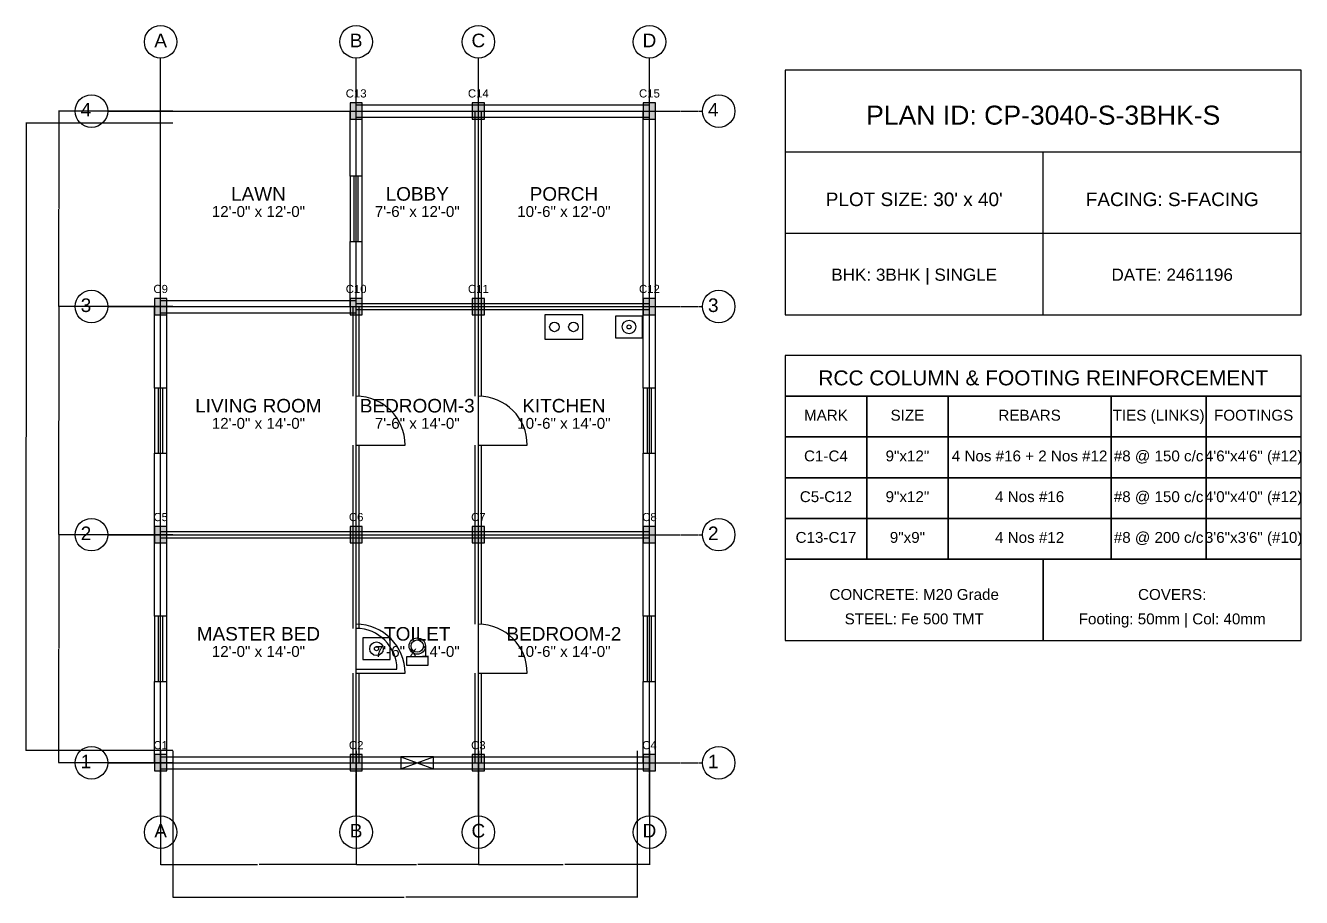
# Model space of a CAD drawing. Header units: inches. Extents: x -134 to 23580, y -99 to 23207.
# Drawn here: x 4900 to 5840, y 4901 to 5543 of the extents above; entities that cross this region are included whole.
import ezdxf
from ezdxf.enums import TextEntityAlignment as Align

# ---------------------------------------------------------------- set-up
doc = ezdxf.new("R2010")
doc.units = ezdxf.units.IN
doc.header["$MEASUREMENT"] = 0
doc.linetypes.add('CENTER', pattern=[2, 1.25, -0.25, 0.25, -0.25])
for name, color, linetype in [('A-COL-HATCH', 251, 'Continuous'), ('A-COLUMN', 1, 'Continuous'), ('A-DIM', 5, 'Continuous'), ('A-DOOR', 30, 'Continuous'), ('A-FIXTURE', 8, 'Continuous'), ('A-TEXT', 2, 'Continuous'), ('A-WALL-EXT', 7, 'Continuous'), ('A-WALL-INT', 9, 'Continuous'), ('A-WINDOW', 4, 'Continuous'), ('S-BEAM-FRAMING', 2, 'Continuous'), ('S-BUBBLE', 4, 'Continuous'), ('S-GRID-CENTER', 8, 'CENTER'), ('S-TABLE', 7, 'Continuous'), ('S-TEXT', 3, 'Continuous')]:
    doc.layers.add(name, color=color, linetype=linetype)
doc.styles.get("Standard").update_dxf_attribs({"font": 'arial.ttf'})
doc.dimstyles.get("Standard").update_dxf_attribs({"dimtxt": 0.18, "dimasz": 0.18, "dimexe": 0.18, "dimexo": 0.0625, "dimgap": 0.09, "dimtad": 0, "dimtih": 1, "dimtoh": 1, "dimdec": 4, "dimzin": 0, "dimdsep": 46, "dimtxsty": 'Standard', "dimcen": 0.09, "dimadec": 0, "dimazin": 0, "dimtfac": 1, "dimtdec": 4, "dimtofl": 0, "dimtmove": 0, "dimatfit": 3, "dimfxl": 1, "dimtolj": 1, "dimtzin": 0, "dimarcsym": 0})

# ---------------------------------------------------------------- blocks, each defined once
blk = doc.blocks.new('*D227')
at = {"layer": 'A-DIM', "color": 0, "lineweight": -2, "transparency": 16777216}
for p, q in [((5000, 5008.94), (5000, 4924.82)), ((5144, 5008.94), (5144, 4924.82)), ((5000.18, 4925), (5071.41, 4925)), ((5143.82, 4925), (5072.59, 4925))]:
    blk.add_line(p, q, dxfattribs=at)
at = {"layer": 'A-DIM', "color": 0, "transparency": 16777216}
for points in [[(5000.18, 4925.03), (5000.18, 4924.97), (5000, 4925)], [(5143.82, 4925.03), (5143.82, 4924.97), (5144, 4925)]]:
    blk.add_solid(points, dxfattribs=at)
at = {"layer": 'Defpoints', "color": 0, "transparency": 16777216}
for p in [(5000, 5009), (5144, 5009), (5144, 4925)]:
    blk.add_point(p, dxfattribs=at)
at = {"layer": 'A-DIM', "color": 0, "transparency": 16777216, "insert": (5072, 4925), "char_height": 0.18, "attachment_point": 5}
blk.add_mtext('\\A1;144.0000', dxfattribs=at)
blk = doc.blocks.new('*D228')
at = {"layer": 'A-DIM', "color": 0, "lineweight": -2, "transparency": 16777216}
for p, q in [((5144, 5008.94), (5144, 4924.82)), ((5234, 5008.94), (5234, 4924.82)), ((5144.18, 4925), (5188.47, 4925)), ((5233.82, 4925), (5189.53, 4925))]:
    blk.add_line(p, q, dxfattribs=at)
at = {"layer": 'A-DIM', "color": 0, "transparency": 16777216}
for points in [[(5144.18, 4925.03), (5144.18, 4924.97), (5144, 4925)], [(5233.82, 4925.03), (5233.82, 4924.97), (5234, 4925)]]:
    blk.add_solid(points, dxfattribs=at)
at = {"layer": 'Defpoints', "color": 0, "transparency": 16777216}
for p in [(5144, 5009), (5234, 5009), (5234, 4925)]:
    blk.add_point(p, dxfattribs=at)
at = {"layer": 'A-DIM', "color": 0, "transparency": 16777216, "insert": (5189, 4925), "char_height": 0.18, "attachment_point": 5}
blk.add_mtext('\\A1;90.0000', dxfattribs=at)
blk = doc.blocks.new('*D229')
at = {"layer": 'A-DIM', "color": 0, "lineweight": -2, "transparency": 16777216}
for p, q in [((5234, 5008.94), (5234, 4924.82)), ((5360, 5008.94), (5360, 4924.82)), ((5234.18, 4925), (5296.41, 4925)), ((5359.82, 4925), (5297.59, 4925))]:
    blk.add_line(p, q, dxfattribs=at)
at = {"layer": 'A-DIM', "color": 0, "transparency": 16777216}
for points in [[(5234.18, 4925.03), (5234.18, 4924.97), (5234, 4925)], [(5359.82, 4925.03), (5359.82, 4924.97), (5360, 4925)]]:
    blk.add_solid(points, dxfattribs=at)
at = {"layer": 'Defpoints', "color": 0, "transparency": 16777216}
for p in [(5234, 5009), (5360, 5009), (5360, 4925)]:
    blk.add_point(p, dxfattribs=at)
at = {"layer": 'A-DIM', "color": 0, "transparency": 16777216, "insert": (5297, 4925), "char_height": 0.18, "attachment_point": 5}
blk.add_mtext('\\A1;126.0000', dxfattribs=at)
blk = doc.blocks.new('*D230')
at = {"layer": 'A-DIM', "color": 0, "lineweight": -2, "transparency": 16777216}
for p, q in [((5009, 5008.94), (5009, 4900.82)), ((5351, 5008.94), (5351, 4900.82)), ((5009.18, 4901), (5179.4, 4901)), ((5350.82, 4901), (5180.6, 4901))]:
    blk.add_line(p, q, dxfattribs=at)
at = {"layer": 'A-DIM', "color": 0, "transparency": 16777216}
for points in [[(5009.18, 4901.03), (5009.18, 4900.97), (5009, 4901)], [(5350.82, 4901.03), (5350.82, 4900.97), (5351, 4901)]]:
    blk.add_solid(points, dxfattribs=at)
at = {"layer": 'Defpoints', "color": 0, "transparency": 16777216}
for p in [(5009, 5009), (5351, 5009), (5351, 4901)]:
    blk.add_point(p, dxfattribs=at)
at = {"layer": 'A-DIM', "color": 0, "transparency": 16777216, "insert": (5180, 4901), "char_height": 0.18, "attachment_point": 5}
blk.add_mtext('\\A1;342.0000', dxfattribs=at)
blk = doc.blocks.new('*D231')
at = {"layer": 'A-DIM', "color": 0, "lineweight": -2, "transparency": 16777216}
for p, q in [((5008.94, 5168), (4924.82, 5168)), ((4925, 5167.82), (4925, 5084.18)), ((4925, 5000.18), (4925, 5083.82)), ((5008.94, 5000), (4924.82, 5000))]:
    blk.add_line(p, q, dxfattribs=at)
at = {"layer": 'A-DIM', "color": 0, "transparency": 16777216}
for points in [[(4924.97, 5167.82), (4925.03, 5167.82), (4925, 5168)], [(4924.97, 5000.18), (4925.03, 5000.18), (4925, 5000)]]:
    blk.add_solid(points, dxfattribs=at)
at = {"layer": 'Defpoints', "color": 0, "transparency": 16777216}
for p in [(4925, 5168), (5009, 5168), (5009, 5000)]:
    blk.add_point(p, dxfattribs=at)
at = {"layer": 'A-DIM', "color": 0, "transparency": 16777216, "insert": (4925, 5084), "char_height": 0.18, "attachment_point": 5}
blk.add_mtext('\\A1;168.0000', dxfattribs=at)
blk = doc.blocks.new('*D232')
at = {"layer": 'A-DIM', "color": 0, "lineweight": -2, "transparency": 16777216}
for p, q in [((5008.94, 5336), (4924.82, 5336)), ((4925, 5335.82), (4925, 5252.18)), ((4925, 5168.18), (4925, 5251.82)), ((5008.94, 5168), (4924.82, 5168))]:
    blk.add_line(p, q, dxfattribs=at)
at = {"layer": 'A-DIM', "color": 0, "transparency": 16777216}
for points in [[(4924.97, 5335.82), (4925.03, 5335.82), (4925, 5336)], [(4924.97, 5168.18), (4925.03, 5168.18), (4925, 5168)]]:
    blk.add_solid(points, dxfattribs=at)
at = {"layer": 'Defpoints', "color": 0, "transparency": 16777216}
for p in [(4925, 5336), (5009, 5336), (5009, 5168)]:
    blk.add_point(p, dxfattribs=at)
at = {"layer": 'A-DIM', "color": 0, "transparency": 16777216, "insert": (4925, 5252), "char_height": 0.18, "attachment_point": 5}
blk.add_mtext('\\A1;168.0000', dxfattribs=at)
blk = doc.blocks.new('*D233')
at = {"layer": 'A-DIM', "color": 0, "lineweight": -2, "transparency": 16777216}
for p, q in [((5008.94, 5480), (4924.82, 5480)), ((4925, 5479.82), (4925, 5408.18)), ((4925, 5336.18), (4925, 5407.82)), ((5008.94, 5336), (4924.82, 5336))]:
    blk.add_line(p, q, dxfattribs=at)
at = {"layer": 'A-DIM', "color": 0, "transparency": 16777216}
for points in [[(4924.97, 5479.82), (4925.03, 5479.82), (4925, 5480)], [(4924.97, 5336.18), (4925.03, 5336.18), (4925, 5336)]]:
    blk.add_solid(points, dxfattribs=at)
at = {"layer": 'Defpoints', "color": 0, "transparency": 16777216}
for p in [(4925, 5480), (5009, 5480), (5009, 5336)]:
    blk.add_point(p, dxfattribs=at)
at = {"layer": 'A-DIM', "color": 0, "transparency": 16777216, "insert": (4925, 5408), "char_height": 0.18, "attachment_point": 5}
blk.add_mtext('\\A1;144.0000', dxfattribs=at)
blk = doc.blocks.new('*D234')
at = {"layer": 'A-DIM', "color": 0, "lineweight": -2, "transparency": 16777216}
for p, q in [((5008.94, 5471), (4900.82, 5471)), ((4901, 5470.82), (4901, 5240.18)), ((4901, 5009.18), (4901, 5239.82)), ((5008.94, 5009), (4900.82, 5009))]:
    blk.add_line(p, q, dxfattribs=at)
at = {"layer": 'A-DIM', "color": 0, "transparency": 16777216}
for points in [[(4900.97, 5470.82), (4901.03, 5470.82), (4901, 5471)], [(4900.97, 5009.18), (4901.03, 5009.18), (4901, 5009)]]:
    blk.add_solid(points, dxfattribs=at)
at = {"layer": 'Defpoints', "color": 0, "transparency": 16777216}
for p in [(4901, 5471), (5009, 5471), (5009, 5009)]:
    blk.add_point(p, dxfattribs=at)
at = {"layer": 'A-DIM', "color": 0, "transparency": 16777216, "insert": (4901, 5240), "char_height": 0.18, "attachment_point": 5}
blk.add_mtext('\\A1;462.0000', dxfattribs=at)

msp = doc.modelspace()

# ---------------------------------------------------------------- linework, layer by layer
at = {"layer": 'A-COL-HATCH'}
for points in [[(5139.5, 5474), (5148.5, 5474), (5139.5, 5486), (5148.5, 5486)], [(5229.5, 5474), (5238.5, 5474), (5229.5, 5486), (5238.5, 5486)], [(5355.5, 5474), (5364.5, 5474), (5355.5, 5486), (5364.5, 5486)], [(4995.5, 5330), (5004.5, 5330), (4995.5, 5342), (5004.5, 5342)], [(5139.5, 5330), (5148.5, 5330), (5139.5, 5342), (5148.5, 5342)], [(5229.5, 5330), (5238.5, 5330), (5229.5, 5342), (5238.5, 5342)], [(5355.5, 5330), (5364.5, 5330), (5355.5, 5342), (5364.5, 5342)], [(4995.5, 5162), (5004.5, 5162), (4995.5, 5174), (5004.5, 5174)], [(5139.5, 5162), (5148.5, 5162), (5139.5, 5174), (5148.5, 5174)], [(5229.5, 5162), (5238.5, 5162), (5229.5, 5174), (5238.5, 5174)], [(5355.5, 5162), (5364.5, 5162), (5355.5, 5174), (5364.5, 5174)], [(4995.5, 4994), (5004.5, 4994), (4995.5, 5006), (5004.5, 5006)], [(5139.5, 4994), (5148.5, 4994), (5139.5, 5006), (5148.5, 5006)], [(5229.5, 4994), (5238.5, 4994), (5229.5, 5006), (5238.5, 5006)], [(5355.5, 4994), (5364.5, 4994), (5355.5, 5006), (5364.5, 5006)]]:
    msp.add_solid(points, dxfattribs=at)
at = {"layer": 'A-COLUMN'}
for points in [[(5139.5, 5474), (5148.5, 5474), (5148.5, 5486), (5139.5, 5486)], [(5229.5, 5474), (5238.5, 5474), (5238.5, 5486), (5229.5, 5486)], [(5355.5, 5474), (5364.5, 5474), (5364.5, 5486), (5355.5, 5486)], [(4995.5, 5330), (5004.5, 5330), (5004.5, 5342), (4995.5, 5342)], [(5139.5, 5330), (5148.5, 5330), (5148.5, 5342), (5139.5, 5342)], [(5229.5, 5330), (5238.5, 5330), (5238.5, 5342), (5229.5, 5342)], [(5355.5, 5330), (5364.5, 5330), (5364.5, 5342), (5355.5, 5342)], [(4995.5, 5162), (5004.5, 5162), (5004.5, 5174), (4995.5, 5174)], [(5139.5, 5162), (5148.5, 5162), (5148.5, 5174), (5139.5, 5174)], [(5229.5, 5162), (5238.5, 5162), (5238.5, 5174), (5229.5, 5174)], [(5355.5, 5162), (5364.5, 5162), (5364.5, 5174), (5355.5, 5174)], [(4995.5, 4994), (5004.5, 4994), (5004.5, 5006), (4995.5, 5006)], [(5139.5, 4994), (5148.5, 4994), (5148.5, 5006), (5139.5, 5006)], [(5229.5, 4994), (5238.5, 4994), (5238.5, 5006), (5229.5, 5006)], [(5355.5, 4994), (5364.5, 4994), (5364.5, 5006), (5355.5, 5006)]]:
    msp.add_lwpolyline(points, close=True, dxfattribs=at)
at = {"layer": 'A-DOOR'}
for p, q in [((5144, 5234), (5180, 5234)), ((5234, 5234), (5270, 5234)), ((5144, 5069), (5174, 5069)), ((5144, 5066), (5180, 5066)), ((5234, 5066), (5270, 5066))]:
    msp.add_line(p, q, dxfattribs=at)
for centre, radius in [((5144, 5234), 36), ((5234, 5234), 36), ((5144, 5066), 36), ((5144, 5069), 30), ((5234, 5066), 36)]:
    msp.add_arc(centre, radius, 0, 90, dxfattribs=at)
at = {"layer": 'A-FIXTURE'}
for points in [[(5283, 5312), (5311, 5312), (5311, 5330), (5283, 5330)], [(5335, 5313), (5355, 5313), (5355, 5329), (5335, 5329)], [(5149, 5076), (5169, 5076), (5169, 5092), (5149, 5092)], [(5181, 5072), (5197, 5072), (5197, 5078), (5181, 5078)]]:
    msp.add_lwpolyline(points, close=True, dxfattribs=at)
for centre, radius in [((5290, 5321), 3.5), ((5304, 5321), 3.5), ((5345, 5321), 5), ((5345, 5321), 1.5), ((5159, 5084), 5), ((5159, 5084), 1.5), ((5189, 5086), 6), ((5189, 5086), 4.5)]:
    msp.add_circle(centre, radius, dxfattribs=at)
at = {"layer": 'A-WALL-EXT'}
for p, q in [((5139.5, 5432), (5139.5, 5480)), ((5144, 5484.5), (5234, 5484.5)), ((5148.5, 5432), (5148.5, 5480)), ((5234, 5484.5), (5360, 5484.5)), ((5355.5, 5336), (5355.5, 5480)), ((5364.5, 5336), (5364.5, 5480)), ((5144, 5475.5), (5234, 5475.5)), ((5234, 5475.5), (5360, 5475.5)), ((5460, 5450), (5840, 5450)), ((5650, 5330), (5650, 5450)), ((5460, 5390), (5840, 5390)), ((5139.5, 5336), (5139.5, 5384)), ((5148.5, 5336), (5148.5, 5384)), ((5000, 5340.5), (5144, 5340.5)), ((4995.5, 5276), (4995.5, 5336)), ((5000, 5331.5), (5144, 5331.5)), ((5004.5, 5276), (5004.5, 5336)), ((5355.5, 5276), (5355.5, 5336)), ((5364.5, 5276), (5364.5, 5336)), ((4995.5, 5168), (4995.5, 5228)), ((5004.5, 5168), (5004.5, 5228)), ((5355.5, 5168), (5355.5, 5228)), ((5364.5, 5168), (5364.5, 5228)), ((4995.5, 5108), (4995.5, 5168)), ((5004.5, 5108), (5004.5, 5168)), ((5355.5, 5108), (5355.5, 5168)), ((5364.5, 5108), (5364.5, 5168)), ((4995.5, 5000), (4995.5, 5060)), ((5004.5, 5000), (5004.5, 5060)), ((5355.5, 5000), (5355.5, 5060)), ((5364.5, 5000), (5364.5, 5060)), ((5000, 5004.5), (5144, 5004.5)), ((5144, 5004.5), (5177, 5004.5)), ((5201, 5004.5), (5234, 5004.5)), ((5234, 5004.5), (5360, 5004.5)), ((5000, 4995.5), (5144, 4995.5)), ((5144, 4995.5), (5177, 4995.5)), ((5201, 4995.5), (5234, 4995.5)), ((5234, 4995.5), (5360, 4995.5))]:
    msp.add_line(p, q, dxfattribs=at)
msp.add_lwpolyline([(5460, 5330), (5840, 5330), (5840, 5510), (5460, 5510)], close=True, dxfattribs=at)
at = {"layer": 'A-WALL-INT'}
for p, q in [((5231.75, 5336), (5231.75, 5480)), ((5236.25, 5336), (5236.25, 5480)), ((5144, 5338.25), (5234, 5338.25)), ((5234, 5338.25), (5360, 5338.25)), ((5141.75, 5270), (5141.75, 5336)), ((5144, 5333.75), (5234, 5333.75)), ((5146.25, 5270), (5146.25, 5336)), ((5231.75, 5270), (5231.75, 5336)), ((5234, 5333.75), (5360, 5333.75)), ((5236.25, 5270), (5236.25, 5336)), ((5141.75, 5168), (5141.75, 5234)), ((5146.25, 5168), (5146.25, 5234)), ((5231.75, 5168), (5231.75, 5234)), ((5236.25, 5168), (5236.25, 5234)), ((5000, 5170.25), (5144, 5170.25)), ((5144, 5170.25), (5234, 5170.25)), ((5234, 5170.25), (5360, 5170.25)), ((5000, 5165.75), (5144, 5165.75)), ((5141.75, 5099), (5141.75, 5168)), ((5144, 5165.75), (5234, 5165.75)), ((5146.25, 5099), (5146.25, 5168)), ((5231.75, 5102), (5231.75, 5168)), ((5234, 5165.75), (5360, 5165.75)), ((5236.25, 5102), (5236.25, 5168)), ((5141.75, 5000), (5141.75, 5066)), ((5146.25, 5000), (5146.25, 5066)), ((5231.75, 5000), (5231.75, 5066)), ((5236.25, 5000), (5236.25, 5066))]:
    msp.add_line(p, q, dxfattribs=at)
at = {"layer": 'A-WINDOW'}
for p, q in [((5142.5, 5384), (5142.5, 5432)), ((5145.5, 5384), (5145.5, 5432)), ((4998.5, 5228), (4998.5, 5276)), ((5001.5, 5228), (5001.5, 5276)), ((5358.5, 5228), (5358.5, 5276)), ((5361.5, 5228), (5361.5, 5276)), ((4998.5, 5060), (4998.5, 5108)), ((5001.5, 5060), (5001.5, 5108)), ((5358.5, 5060), (5358.5, 5108)), ((5361.5, 5060), (5361.5, 5108)), ((5177, 4995.5), (5201, 5004.5)), ((5177, 5004.5), (5201, 4995.5))]:
    msp.add_line(p, q, dxfattribs=at)
for points in [[(5139.5, 5384), (5148.5, 5384), (5148.5, 5432), (5139.5, 5432)], [(4995.5, 5228), (5004.5, 5228), (5004.5, 5276), (4995.5, 5276)], [(5355.5, 5228), (5364.5, 5228), (5364.5, 5276), (5355.5, 5276)], [(4995.5, 5060), (5004.5, 5060), (5004.5, 5108), (4995.5, 5108)], [(5355.5, 5060), (5364.5, 5060), (5364.5, 5108), (5355.5, 5108)], [(5177, 4995.5), (5201, 4995.5), (5201, 5004.5), (5177, 5004.5)]]:
    msp.add_lwpolyline(points, close=True, dxfattribs=at)
at = {"layer": 'S-BEAM-FRAMING'}
for p, q in [((5000, 5000), (5000, 5480)), ((5000, 5480), (5360, 5480)), ((5144, 5000), (5144, 5480)), ((5234, 5000), (5234, 5480)), ((5360, 5000), (5360, 5480)), ((5000, 5336), (5360, 5336)), ((5000, 5168), (5360, 5168)), ((5000, 5000), (5360, 5000))]:
    msp.add_line(p, q, dxfattribs=at)
at = {"layer": 'S-BUBBLE'}
for centre in [(5000, 5531), (5144, 5531), (5234, 5531), (5360, 5531), (4949, 5480), (5411, 5480), (4949, 5336), (5411, 5336), (4949, 5168), (5411, 5168), (4949, 5000), (5411, 5000), (5000, 4949), (5144, 4949), (5234, 4949), (5360, 4949)]:
    msp.add_circle(centre, 12, dxfattribs=at)
at = {"layer": 'S-GRID-CENTER'}
for p, q in [((5000, 4961), (5000, 5519)), ((5144, 4961), (5144, 5519)), ((5234, 4961), (5234, 5519)), ((5360, 4961), (5360, 5519)), ((4961, 5480), (5399, 5480)), ((4961, 5336), (5399, 5336)), ((4961, 5168), (5399, 5168)), ((4961, 5000), (5399, 5000))]:
    msp.add_line(p, q, dxfattribs=at)
at = {"layer": 'S-TABLE'}
for points in [[(5460, 5270), (5840, 5270), (5840, 5300), (5460, 5300)], [(5460, 5240), (5520, 5240), (5520, 5270), (5460, 5270)], [(5520, 5240), (5580, 5240), (5580, 5270), (5520, 5270)], [(5580, 5240), (5700, 5240), (5700, 5270), (5580, 5270)], [(5700, 5240), (5770, 5240), (5770, 5270), (5700, 5270)], [(5770, 5240), (5840, 5240), (5840, 5270), (5770, 5270)], [(5460, 5210), (5520, 5210), (5520, 5240), (5460, 5240)], [(5520, 5210), (5580, 5210), (5580, 5240), (5520, 5240)], [(5580, 5210), (5700, 5210), (5700, 5240), (5580, 5240)], [(5700, 5210), (5770, 5210), (5770, 5240), (5700, 5240)], [(5770, 5210), (5840, 5210), (5840, 5240), (5770, 5240)], [(5460, 5180), (5520, 5180), (5520, 5210), (5460, 5210)], [(5520, 5180), (5580, 5180), (5580, 5210), (5520, 5210)], [(5580, 5180), (5700, 5180), (5700, 5210), (5580, 5210)], [(5700, 5180), (5770, 5180), (5770, 5210), (5700, 5210)], [(5770, 5180), (5840, 5180), (5840, 5210), (5770, 5210)], [(5460, 5150), (5520, 5150), (5520, 5180), (5460, 5180)], [(5520, 5150), (5580, 5150), (5580, 5180), (5520, 5180)], [(5580, 5150), (5700, 5150), (5700, 5180), (5580, 5180)], [(5700, 5150), (5770, 5150), (5770, 5180), (5700, 5180)], [(5770, 5150), (5840, 5150), (5840, 5180), (5770, 5180)], [(5460, 5090), (5650, 5090), (5650, 5150), (5460, 5150)], [(5650, 5090), (5840, 5090), (5840, 5150), (5650, 5150)]]:
    msp.add_lwpolyline(points, close=True, dxfattribs=at)

# ---------------------------------------------------------------- texts
at = {"layer": 'A-TEXT'}
for s, height, p in [('C13', 6, (5144, 5490)), ('C14', 6, (5234, 5490)), ('C15', 6, (5360, 5490)), ('PLAN ID: CP-3040-S-3BHK-S', 14, (5650, 5470)), ('LAWN', 10, (5072, 5414)), ('LOBBY', 10, (5189, 5414)), ('PORCH', 10, (5297, 5414)), ("PLOT SIZE: 30' x 40'", 10, (5555, 5410)), ('FACING: S-FACING', 10, (5745, 5410)), ('12\'-0" x 12\'-0"', 8, (5072, 5402)), ('7\'-6" x 12\'-0"', 8, (5189, 5402)), ('10\'-6" x 12\'-0"', 8, (5297, 5402)), ('BHK: 3BHK | SINGLE', 9, (5555, 5355)), ('DATE: 2461196', 9, (5745, 5355)), ('C9', 6, (5000, 5346)), ('C10', 6, (5144, 5346)), ('C11', 6, (5234, 5346)), ('C12', 6, (5360, 5346)), ('LIVING ROOM', 10, (5072, 5258)), ('BEDROOM-3', 10, (5189, 5258)), ('KITCHEN', 10, (5297, 5258)), ('12\'-0" x 14\'-0"', 8, (5072, 5246)), ('7\'-6" x 14\'-0"', 8, (5189, 5246)), ('10\'-6" x 14\'-0"', 8, (5297, 5246)), ('C5', 6, (5000, 5178)), ('C6', 6, (5144, 5178)), ('C7', 6, (5234, 5178)), ('C8', 6, (5360, 5178)), ('MASTER BED', 10, (5072, 5090)), ('TOILET', 10, (5189, 5090)), ('BEDROOM-2', 10, (5297, 5090)), ('12\'-0" x 14\'-0"', 8, (5072, 5078)), ('7\'-6" x 14\'-0"', 8, (5189, 5078)), ('10\'-6" x 14\'-0"', 8, (5297, 5078)), ('C1', 6, (5000, 5010)), ('C2', 6, (5144, 5010)), ('C3', 6, (5234, 5010)), ('C4', 6, (5360, 5010))]:
    msp.add_text(s, height=height, dxfattribs=at).set_placement(p, align=Align.CENTER)
at = {"layer": 'S-TEXT'}
for s, height, p in [('A', 10, (5000, 5527)), ('B', 10, (5144, 5527)), ('C', 10, (5234, 5527)), ('D', 10, (5360, 5527)), ('4', 10, (4945, 5476)), ('4', 10, (5407, 5476)), ('3', 10, (4945, 5332)), ('3', 10, (5407, 5332)), ('RCC COLUMN & FOOTING REINFORCEMENT', 11, (5650, 5278)), ('MARK', 8, (5490, 5252)), ('SIZE', 8, (5550, 5252)), ('REBARS', 8, (5640, 5252)), ('TIES (LINKS)', 8, (5735, 5252)), ('FOOTINGS', 8, (5805, 5252)), ('C1-C4', 8, (5490, 5222)), ('9"x12"', 8, (5550, 5222)), ('4 Nos #16 + 2 Nos #12', 8, (5640, 5222)), ('#8 @ 150 c/c', 8, (5735, 5222)), ('4\'6"x4\'6" (#12)', 8, (5805, 5222)), ('C5-C12', 8, (5490, 5192)), ('9"x12"', 8, (5550, 5192)), ('4 Nos #16', 8, (5640, 5192)), ('#8 @ 150 c/c', 8, (5735, 5192)), ('4\'0"x4\'0" (#12)', 8, (5805, 5192)), ('2', 10, (4945, 5164)), ('2', 10, (5407, 5164)), ('C13-C17', 8, (5490, 5162)), ('9"x9"', 8, (5550, 5162)), ('4 Nos #12', 8, (5640, 5162)), ('#8 @ 200 c/c', 8, (5735, 5162)), ('3\'6"x3\'6" (#10)', 8, (5805, 5162)), ('CONCRETE: M20 Grade', 8, (5555, 5120)), ('COVERS:', 8, (5745, 5120)), ('STEEL: Fe 500 TMT', 8, (5555, 5102)), ('Footing: 50mm | Col: 40mm', 8, (5745, 5102)), ('1', 10, (4945, 4996)), ('1', 10, (5407, 4996)), ('A', 10, (5000, 4945)), ('B', 10, (5144, 4945)), ('C', 10, (5234, 4945)), ('D', 10, (5360, 4945))]:
    msp.add_text(s, height=height, dxfattribs=at).set_placement(p, align=Align.CENTER)

# ---------------------------------------------------------------- dimensions: what is measured, and where the dimension line sits
at = {"layer": 'A-DIM'}
for base, p1, p2, picture, middle in [((4925, 5480), (5009, 5336), (5009, 5480), '*D233', (4925, 5408)), ((4901, 5471), (5009, 5009), (5009, 5471), '*D234', (4901, 5240)), ((4925, 5336), (5009, 5168), (5009, 5336), '*D232', (4925, 5252)), ((4925, 5168), (5009, 5000), (5009, 5168), '*D231', (4925, 5084))]:
    dim = msp.add_linear_dim(base=base, p1=p1, p2=p2, angle=90, dimstyle='Standard', dxfattribs=at)
    dim.commit()
    dim.dimension.update_dxf_attribs({"geometry": picture, "text_midpoint": middle})
for base, p1, p2, picture, middle in [((5144, 4925), (5000, 5009), (5144, 5009), '*D227', (5072, 4925)), ((5351, 4901), (5009, 5009), (5351, 5009), '*D230', (5180, 4901)), ((5234, 4925), (5144, 5009), (5234, 5009), '*D228', (5189, 4925)), ((5360, 4925), (5234, 5009), (5360, 5009), '*D229', (5297, 4925))]:
    dim = msp.add_linear_dim(base=base, p1=p1, p2=p2, dimstyle='Standard', dxfattribs=at)
    dim.commit()
    dim.dimension.update_dxf_attribs({"geometry": picture, "text_midpoint": middle})

doc.saveas('drawing.dxf')
